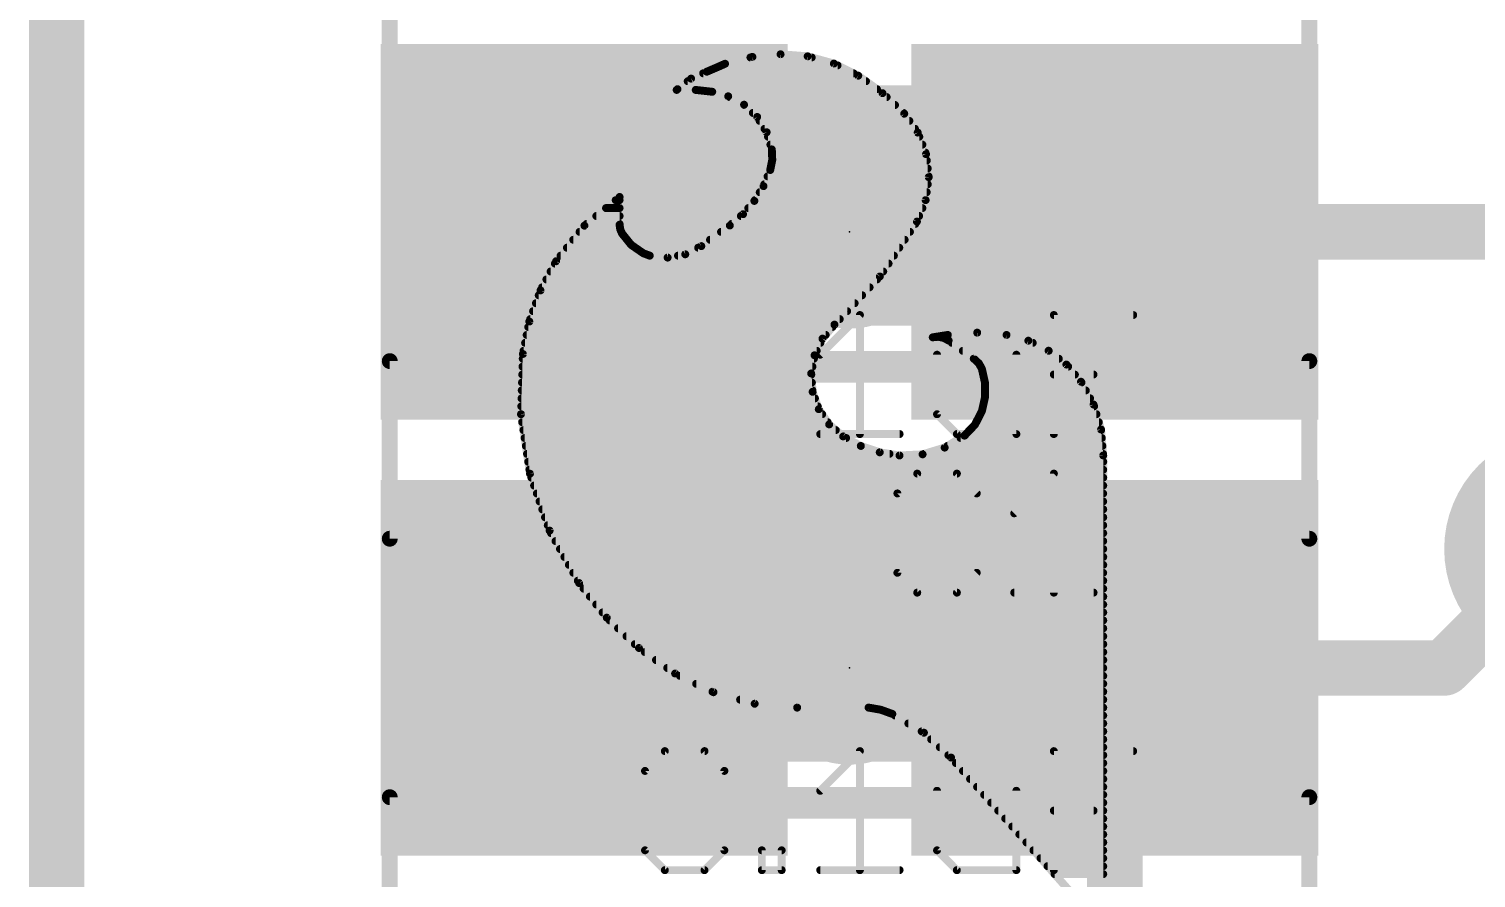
# Model space of a CAD drawing. Extents: x -34 to 73, y -9 to 16.
# Drawn here: x -0.089 to 4.547, y 7.074 to 9.794 of the extents above; entities that cross this region are included whole.
import ezdxf

# ---------------------------------------------------------------- set-up
doc = ezdxf.new("R2010")
doc.units = 0
for name, color, linetype in [('1', 12, 'CONTINUOUS'), ('16', 132, 'CONTINUOUS'), ('18', 110, 'CONTINUOUS'), ('20', 53, 'CONTINUOUS'), ('21', 53, 'CONTINUOUS'), ('22', 53, 'CONTINUOUS'), ('23', 53, 'CONTINUOUS'), ('25', 253, 'CONTINUOUS'), ('27', 253, 'CONTINUOUS'), ('29', 253, 'CONTINUOUS'), ('31', 253, 'CONTINUOUS'), ('35', 253, 'CONTINUOUS'), ('39', 12, 'CONTINUOUS'), ('51', 53, 'CONTINUOUS')]:
    doc.layers.add(name, color=color, linetype=linetype)

# ---------------------------------------------------------------- blocks, each defined once
blk = doc.blocks.new('RECT')
blk.add_solid([(-0.5, -0.5), (0.5, -0.5), (-0.5, 0.5), (0.5, 0.5)])
blk = doc.blocks.new('ROUNDV')
at = {"const_width": 0.5}
blk.add_lwpolyline([(0, -0.25, 1), (0, 0.25, 1), (0, -0.25)], format="xyb", dxfattribs=at)

msp = doc.modelspace()

# ---------------------------------------------------------------- linework, layer by layer
at = {"layer": '1', "const_width": 0.1778}
for points in [[(0, 15.24), (0, 0)], [(3.39, 9.144), (5.08, 9.144)], [(4.445, 7.747), (4.826, 8.128)], [(3.39, 6.35), (3.39, 7.747)], [(3.39, 7.747), (4.445, 7.747)]]:
    msp.add_lwpolyline(points, dxfattribs=at)
at = {"layer": '1', "const_width": 0.0889}
for points in [[(3.39, 9.1884, 1), (3.39, 9.0996)], [(3.39, 7.7915, 1), (3.39, 7.7026)], [(3.4345, 7.747, 1), (3.3456, 7.747)], [(4.445, 7.7026, 1), (4.445, 7.7915)], [(4.4136, 7.7784, 1), (4.4764, 7.7156)]]:
    msp.add_lwpolyline(points, format="xyb", dxfattribs=at)
at = {"layer": '16', "const_width": 0.1778}
msp.add_lwpolyline([(0, 15.24), (0, 0)], dxfattribs=at)
at = {"layer": '20', "const_width": 0.1778}
msp.add_lwpolyline([(0, 15.24), (0, 0)], dxfattribs=at)
at = {"layer": '21', "const_width": 0.5588}
for points in [[(2.54, 9.1135), (2.54, 9.1745)], [(2.54, 7.7165), (2.54, 7.7775)]]:
    msp.add_lwpolyline(points, dxfattribs=at)
at = {"layer": '21', "const_width": 0.2794}
for points in [[(2.6797, 9.1745, 1), (2.4003, 9.1745)], [(2.4003, 9.1135, 1), (2.6797, 9.1135)], [(2.6797, 7.7775, 1), (2.4003, 7.7775)], [(2.4003, 7.7165, 1), (2.6797, 7.7165)]]:
    msp.add_lwpolyline(points, format="xyb", dxfattribs=at)
at = {"layer": '22', "const_width": 0.0254}
for points in [[(2.1183, 9.6723), (2.1412, 9.6825)], [(2.1298, 9.6774), (2.5016, 9.6774)], [(2.1412, 9.6825), (2.229, 9.7045)], [(2.2224, 9.7028), (2.4188, 9.7028)], [(2.229, 9.7045), (2.319, 9.713)], [(2.319, 9.713), (2.4059, 9.7064)], [(2.4059, 9.7064), (2.4899, 9.6832)], [(2.4899, 9.6832), (2.5679, 9.6444)], [(1.9888, 9.6012), (2.0323, 9.635)], [(2.0323, 9.635), (2.0827, 9.6571)], [(2.0711, 9.652), (2.5526, 9.652)], [(2.0827, 9.6571), (2.1183, 9.6723)], [(2.5679, 9.6444), (2.6456, 9.5884)], [(2.0472, 9.5987), (1.9862, 9.5987)], [(1.9862, 9.5987), (1.9863, 9.5987)], [(1.9863, 9.5987), (1.9888, 9.6012)], [(1.9888, 9.6012), (2.6278, 9.6012)], [(2.0215, 9.6266), (2.5926, 9.6266)], [(2.1001, 9.5928), (2.0472, 9.5987)], [(2.1513, 9.5783), (2.1001, 9.5928)], [(2.6456, 9.5884), (2.7152, 9.5225)], [(2.2021, 9.5513), (2.1513, 9.5783)], [(2.156, 9.5758), (2.6589, 9.5758)], [(2.2441, 9.5121), (2.2021, 9.5513)], [(2.2031, 9.5504), (2.6857, 9.5504)], [(2.2302, 9.525), (2.7126, 9.525)], [(2.2744, 9.4632), (2.2441, 9.5121)], [(2.2518, 9.4996), (2.7316, 9.4996)], [(2.7152, 9.5225), (2.7583, 9.4621)], [(2.2676, 9.4742), (2.7497, 9.4742)], [(2.291, 9.4082), (2.2744, 9.4632)], [(2.2788, 9.4488), (2.7635, 9.4488)], [(2.7583, 9.4621), (2.7851, 9.3929)], [(2.2864, 9.4234), (2.7733, 9.4234)], [(2.2924, 9.3748), (2.291, 9.4082)], [(2.2859, 9.3421), (2.2924, 9.3748)], [(2.2914, 9.398), (2.7831, 9.398)], [(2.292, 9.3726), (2.7875, 9.3726)], [(2.7851, 9.3929), (2.7937, 9.3192)], [(2.2644, 9.2906), (2.2859, 9.3421)], [(2.2774, 9.3218), (2.7934, 9.3218)], [(2.2869, 9.3472), (2.7904, 9.3472)], [(2.7937, 9.3192), (2.7838, 9.2457)], [(2.2351, 9.2431), (2.2644, 9.2906)], [(2.2523, 9.271), (2.7872, 9.271)], [(2.2668, 9.2964), (2.7906, 9.2964)], [(1.6907, 9.1637), (1.8033, 9.2558)], [(1.7598, 9.2202), (1.8033, 9.2202)], [(1.7908, 9.2456), (1.8033, 9.2456)], [(1.8033, 9.2558), (1.8033, 9.1669)], [(2.1988, 9.2007), (2.2351, 9.2431)], [(2.2155, 9.2202), (2.7734, 9.2202)], [(2.2366, 9.2456), (2.7837, 9.2456)], [(2.7838, 9.2457), (2.7558, 9.177)], [(1.6977, 9.1694), (1.8033, 9.1694)], [(1.7287, 9.1948), (1.8033, 9.1948)], [(1.8033, 9.1669), (1.8053, 9.1524)], [(2.1564, 9.1643), (2.1988, 9.2007)], [(2.1623, 9.1694), (2.7507, 9.1694)], [(2.1919, 9.1948), (2.763, 9.1948)], [(2.7558, 9.177), (2.6372, 9.0012)], [(1.6001, 9.05), (1.6907, 9.1637)], [(1.675, 9.144), (1.8088, 9.144)], [(1.8053, 9.1524), (1.811, 9.1389)], [(1.811, 9.1389), (1.8406, 9.1022)], [(2.065, 9.0983), (2.1564, 9.1643)], [(2.1283, 9.144), (2.7335, 9.144)], [(1.6345, 9.0932), (1.8537, 9.0932)], [(1.6548, 9.1186), (1.8274, 9.1186)], [(1.8406, 9.1022), (1.8795, 9.0754)], [(1.8795, 9.0754), (1.8999, 9.0678)], [(2.0137, 9.0721), (2.065, 9.0983)], [(2.055, 9.0932), (2.6993, 9.0932)], [(2.0931, 9.1186), (2.7164, 9.1186)], [(1.55, 8.9566), (1.6001, 9.05)], [(1.596, 9.0424), (2.665, 9.0424)], [(1.6143, 9.0678), (1.8999, 9.0678)], [(1.8999, 9.0678), (1.9571, 9.0617)], [(1.9571, 9.0617), (2.0137, 9.0721)], [(1.9904, 9.0678), (2.6821, 9.0678)], [(1.5688, 8.9916), (2.6282, 8.9916)], [(1.5824, 9.017), (2.6479, 9.017)], [(2.6372, 9.0012), (2.4917, 8.8468)], [(1.5142, 8.8568), (1.55, 8.9566)], [(1.5443, 8.9408), (2.5803, 8.9408)], [(1.5551, 8.9662), (2.6042, 8.9662)], [(1.5261, 8.89), (2.5324, 8.89)], [(1.5352, 8.9154), (2.5564, 8.9154)], [(1.4935, 8.7528), (1.5142, 8.8568)], [(1.517, 8.8646), (2.5085, 8.8646)], [(2.4917, 8.8468), (2.4534, 8.8019)], [(1.5056, 8.8138), (2.4636, 8.8138)], [(1.5107, 8.8392), (2.4852, 8.8392)], [(2.4534, 8.8019), (2.4279, 8.7485)], [(2.8066, 8.8062), (2.8549, 8.8138)], [(2.8243, 8.8079), (2.8066, 8.8062)], [(2.8417, 8.8044), (2.8243, 8.8079)], [(2.8574, 8.796), (2.8417, 8.8044)], [(2.8549, 8.8138), (2.9489, 8.8212)], [(2.8549, 8.8138), (3.0429, 8.8138)], [(2.9413, 8.7351), (2.8574, 8.796)], [(2.9489, 8.8212), (3.0429, 8.8138)], [(3.0429, 8.8138), (3.1128, 8.7954)], [(1.4875, 8.56), (1.4935, 8.7528)], [(1.4955, 8.763), (2.4348, 8.763)], [(1.5006, 8.7884), (2.447, 8.7884)], [(2.8679, 8.7884), (3.1269, 8.7884)], [(2.9029, 8.763), (3.178, 8.763)], [(3.1128, 8.7954), (3.1776, 8.7633)], [(3.1776, 8.7633), (3.2346, 8.7189)], [(1.4922, 8.7122), (2.4212, 8.7122)], [(1.493, 8.7376), (2.4259, 8.7376)], [(2.4279, 8.7485), (2.4172, 8.6905)], [(2.9379, 8.7376), (3.2106, 8.7376)], [(2.9551, 8.7217), (2.9413, 8.7351)], [(2.9641, 8.7046), (2.9551, 8.7217)], [(2.9601, 8.7122), (3.2404, 8.7122)], [(2.974, 8.6601), (2.9641, 8.7046)], [(3.2346, 8.7189), (3.2816, 8.6639)], [(1.4906, 8.6614), (2.4194, 8.6614)], [(1.4914, 8.6868), (2.4175, 8.6868)], [(2.4172, 8.6905), (2.4218, 8.6316)], [(2.9681, 8.6868), (3.262, 8.6868)], [(2.9737, 8.6614), (3.283, 8.6614)], [(2.974, 8.6145), (2.974, 8.6601)], [(3.2816, 8.6639), (3.3217, 8.5907)], [(1.489, 8.6106), (2.4292, 8.6106)], [(1.4898, 8.636), (2.4214, 8.636)], [(2.4218, 8.6316), (2.4414, 8.5759)], [(2.9641, 8.57), (2.974, 8.6145)], [(2.9732, 8.6106), (3.3108, 8.6106)], [(2.974, 8.636), (3.2969, 8.636)], [(1.4883, 8.5852), (2.4381, 8.5852)], [(2.4414, 8.5759), (2.4748, 8.5272)], [(2.9419, 8.5266), (2.9641, 8.57)], [(2.9675, 8.5852), (3.3234, 8.5852)], [(3.3217, 8.5907), (3.3457, 8.5108)], [(1.5163, 8.3693), (1.4875, 8.56)], [(1.4875, 8.5598), (2.4524, 8.5598)], [(1.4913, 8.5344), (2.4698, 8.5344)], [(2.4748, 8.5272), (2.5196, 8.4887)], [(2.9082, 8.4912), (2.9419, 8.5266)], [(2.9459, 8.5344), (3.3387, 8.5344)], [(2.9589, 8.5598), (3.331, 8.5598)], [(1.4952, 8.509), (2.4959, 8.509)], [(1.499, 8.4836), (2.5291, 8.4836)], [(2.5196, 8.4887), (2.576, 8.4583)], [(2.8448, 8.453), (2.9082, 8.4912)], [(2.8956, 8.4836), (3.348, 8.4836)], [(2.9252, 8.509), (3.3459, 8.509)], [(3.3457, 8.5108), (3.3527, 8.4277)], [(1.5029, 8.4582), (2.5763, 8.4582)], [(1.5067, 8.4328), (2.668, 8.4328)], [(2.576, 8.4583), (2.6367, 8.4378)], [(2.6367, 8.4378), (2.7, 8.4277)], [(2.7, 8.4277), (2.774, 8.4314)], [(2.774, 8.4314), (2.8448, 8.453)], [(2.7786, 8.4328), (3.3523, 8.4328)], [(2.8534, 8.4582), (3.3501, 8.4582)], [(3.3527, 8.4277), (3.3527, 6.9113)], [(1.5106, 8.4074), (3.3527, 8.4074)], [(1.5144, 8.382), (3.3527, 8.382)], [(1.5791, 8.1869), (1.5163, 8.3693)], [(1.5207, 8.3566), (3.3527, 8.3566)], [(1.5294, 8.3312), (3.3527, 8.3312)], [(1.5382, 8.3058), (3.3527, 8.3058)], [(1.5469, 8.2804), (3.3527, 8.2804)], [(1.5557, 8.255), (3.3527, 8.255)], [(1.5644, 8.2296), (3.3527, 8.2296)], [(1.5732, 8.2042), (3.3527, 8.2042)], [(1.6738, 8.0188), (1.5791, 8.1869)], [(1.5837, 8.1788), (3.3527, 8.1788)], [(1.598, 8.1534), (3.3527, 8.1534)], [(1.6123, 8.128), (3.3527, 8.128)], [(1.6266, 8.1026), (3.3527, 8.1026)], [(1.6409, 8.0772), (3.3527, 8.0772)], [(1.6552, 8.0518), (3.3527, 8.0518)], [(1.6695, 8.0264), (3.3527, 8.0264)], [(1.7622, 7.9081), (1.6738, 8.0188)], [(1.688, 8.001), (3.3527, 8.001)], [(1.7083, 7.9756), (3.3527, 7.9756)], [(1.7286, 7.9502), (3.3527, 7.9502)], [(1.7489, 7.9248), (3.3527, 7.9248)], [(1.8654, 7.8109), (1.7622, 7.9081)], [(1.7715, 7.8994), (3.3527, 7.8994)], [(1.7984, 7.874), (3.3527, 7.874)], [(1.8254, 7.8486), (3.3527, 7.8486)], [(1.8523, 7.8232), (3.3527, 7.8232)], [(1.9811, 7.7292), (1.8654, 7.8109)], [(1.884, 7.7978), (3.3527, 7.7978)], [(1.9199, 7.7724), (3.3527, 7.7724)], [(1.9559, 7.747), (3.3527, 7.747)], [(2.1041, 7.6692), (1.9811, 7.7292)], [(1.9967, 7.7216), (3.3527, 7.7216)], [(2.0488, 7.6962), (3.3527, 7.6962)], [(2.1009, 7.6708), (3.3527, 7.6708)], [(2.236, 7.6324), (2.1041, 7.6692)], [(2.1894, 7.6454), (3.3527, 7.6454)], [(2.3723, 7.62), (2.236, 7.6324)], [(2.6009, 7.62), (2.3723, 7.62)], [(2.3723, 7.62), (3.3527, 7.62)], [(2.6399, 7.6132), (2.6009, 7.62)], [(2.6771, 7.5997), (2.6399, 7.6132)], [(2.7783, 7.5395), (2.6771, 7.5997)], [(2.6857, 7.5946), (3.3527, 7.5946)], [(2.7284, 7.5692), (3.3527, 7.5692)], [(2.7711, 7.5438), (3.3527, 7.5438)], [(2.8651, 7.46), (2.7783, 7.5395)], [(2.8014, 7.5184), (3.3527, 7.5184)], [(2.8291, 7.493), (3.3527, 7.493)], [(2.8568, 7.4676), (3.3527, 7.4676)], [(3.3527, 6.9113), (2.8651, 7.46)], [(2.8809, 7.4422), (3.3527, 7.4422)], [(2.9035, 7.4168), (3.3527, 7.4168)], [(2.9261, 7.3914), (3.3527, 7.3914)], [(2.9486, 7.366), (3.3527, 7.366)], [(2.9712, 7.3406), (3.3527, 7.3406)], [(2.9938, 7.3152), (3.3527, 7.3152)], [(3.0164, 7.2898), (3.3527, 7.2898)], [(3.0389, 7.2644), (3.3527, 7.2644)], [(3.0615, 7.239), (3.3527, 7.239)], [(3.0841, 7.2136), (3.3527, 7.2136)], [(3.1066, 7.1882), (3.3527, 7.1882)], [(3.1292, 7.1628), (3.3527, 7.1628)], [(3.1518, 7.1374), (3.3527, 7.1374)], [(3.1744, 7.112), (3.3527, 7.112)], [(3.1969, 7.0866), (3.3527, 7.0866)]]:
    msp.add_lwpolyline(points, dxfattribs=at)
at = {"layer": '22', "const_width": 0.0127}
for points in [[(2.1298, 9.6837, 1), (2.1298, 9.6711)], [(2.1397, 9.6887, 1), (2.1427, 9.6763)], [(2.1438, 9.6767, 1), (2.1386, 9.6883)], [(2.2224, 9.7091, 1), (2.2224, 9.6965)], [(2.2283, 9.7108, 1), (2.2296, 9.6981)], [(2.2305, 9.6983, 1), (2.2274, 9.7106)], [(2.3195, 9.7193, 1), (2.3185, 9.7067)], [(2.3196, 9.7067, 1), (2.3184, 9.7193)], [(2.4076, 9.7125, 1), (2.4042, 9.7003)], [(2.4054, 9.7, 1), (2.4064, 9.7127)], [(2.4188, 9.6965, 1), (2.4188, 9.7091)], [(2.4927, 9.6889, 1), (2.4871, 9.6775)], [(2.4882, 9.6771, 1), (2.4916, 9.6893)], [(2.5016, 9.6711, 1), (2.5016, 9.6837)], [(2.0297, 9.6408, 1), (2.0348, 9.6292)], [(2.0362, 9.63, 1), (2.0284, 9.64)], [(2.0711, 9.6584, 1), (2.0711, 9.6457)], [(2.0802, 9.6629, 1), (2.0852, 9.6513)], [(2.0852, 9.6513, 1), (2.0802, 9.6629)], [(2.1157, 9.6781, 1), (2.1209, 9.6665)], [(2.1208, 9.6665, 1), (2.1158, 9.6781)], [(2.5526, 9.6457, 1), (2.5526, 9.6584)], [(2.5716, 9.6496, 1), (2.5642, 9.6392)], [(2.5651, 9.6387, 1), (2.5707, 9.6501)], [(1.9862, 9.6051, 1), (1.9862, 9.5924)], [(1.9862, 9.6051, 1), (1.9862, 9.5924)], [(1.9818, 9.6032, 1), (1.9908, 9.5942)], [(1.9849, 9.6062, 1), (1.9927, 9.5962)], [(1.9888, 9.6075, 1), (1.9888, 9.5949)], [(1.9933, 9.5967, 1), (1.9843, 9.6057)], [(1.9863, 9.5924, 1), (1.9863, 9.6051)], [(2.0215, 9.6329, 1), (2.0215, 9.6203)], [(2.0479, 9.605, 1), (2.0465, 9.5924)], [(2.0472, 9.5924, 1), (2.0472, 9.6051)], [(2.1018, 9.5989, 1), (2.0984, 9.5867)], [(2.0994, 9.5865, 1), (2.1008, 9.5991)], [(2.5926, 9.6203, 1), (2.5926, 9.6329)], [(2.6278, 9.5949, 1), (2.6278, 9.6075)], [(2.65, 9.593, 1), (2.6412, 9.5837)], [(2.6419, 9.5832, 1), (2.6493, 9.5935)], [(2.1543, 9.5839, 1), (2.1483, 9.5727)], [(2.1496, 9.5722, 1), (2.153, 9.5844)], [(2.156, 9.5822, 1), (2.156, 9.5695)], [(2.2064, 9.556, 1), (2.1977, 9.5467)], [(2.2031, 9.5567, 1), (2.2031, 9.5441)], [(2.1991, 9.5457, 1), (2.205, 9.5569)], [(2.6589, 9.5695, 1), (2.6589, 9.5822)], [(2.6857, 9.5441, 1), (2.6857, 9.5567)], [(2.2302, 9.5313, 1), (2.2302, 9.5187)], [(2.2495, 9.5154, 1), (2.2387, 9.5087)], [(2.2397, 9.5074, 1), (2.2484, 9.5167)], [(2.2518, 9.506, 1), (2.2518, 9.4933)], [(2.7204, 9.5262, 1), (2.71, 9.5188)], [(2.7108, 9.5179, 1), (2.7196, 9.5271)], [(2.7126, 9.5187, 1), (2.7126, 9.5313)], [(2.7316, 9.4933, 1), (2.7316, 9.506)], [(2.2676, 9.4805, 1), (2.2676, 9.4679)], [(2.2805, 9.4651, 1), (2.2683, 9.4614)], [(2.269, 9.4599, 1), (2.2798, 9.4666)], [(2.2788, 9.4551, 1), (2.2788, 9.4425)], [(2.7497, 9.4679, 1), (2.7497, 9.4805)], [(2.7643, 9.4644, 1), (2.7524, 9.4598)], [(2.7532, 9.4584, 1), (2.7635, 9.4658)], [(2.7635, 9.4425, 1), (2.7635, 9.4551)], [(2.2864, 9.4298, 1), (2.2864, 9.4171)], [(2.2973, 9.4085, 1), (2.2847, 9.4079)], [(2.2849, 9.4064, 1), (2.2971, 9.41)], [(2.7733, 9.4171, 1), (2.7733, 9.4298)], [(2.2914, 9.4043, 1), (2.2914, 9.3917)], [(2.292, 9.3789, 1), (2.292, 9.3663)], [(2.2861, 9.3746, 1), (2.2988, 9.3751)], [(2.2986, 9.3736, 1), (2.2862, 9.3761)], [(2.7914, 9.3937, 1), (2.7788, 9.3922)], [(2.7791, 9.3906, 1), (2.791, 9.3952)], [(2.7831, 9.3917, 1), (2.7831, 9.4043)], [(2.7875, 9.3663, 1), (2.7875, 9.3789)], [(2.2774, 9.3281, 1), (2.2774, 9.3155)], [(2.2797, 9.3433, 1), (2.2921, 9.3409)], [(2.2918, 9.3397, 1), (2.28, 9.3445)], [(2.2869, 9.3536, 1), (2.2869, 9.3409)], [(2.8, 9.3184, 1), (2.7874, 9.3201)], [(2.7874, 9.3185, 1), (2.8, 9.32)], [(2.7904, 9.3409, 1), (2.7904, 9.3536)], [(2.7934, 9.3155, 1), (2.7934, 9.3281)], [(2.2523, 9.2774, 1), (2.2523, 9.2647)], [(2.2586, 9.293, 1), (2.2703, 9.2881)], [(2.2698, 9.2873, 1), (2.259, 9.2939)], [(2.2668, 9.3027, 1), (2.2668, 9.2901)], [(2.7872, 9.2647, 1), (2.7872, 9.2774)], [(2.7906, 9.2901, 1), (2.7906, 9.3027)], [(1.7598, 9.2265, 1), (1.7598, 9.2139)], [(1.7908, 9.2519, 1), (1.7908, 9.2393)], [(1.8097, 9.2558, 1), (1.797, 9.2558)], [(1.8073, 9.2509, 1), (1.7993, 9.2607)], [(1.8033, 9.2393, 1), (1.8033, 9.2519)], [(1.8033, 9.2139, 1), (1.8033, 9.2265)], [(2.2155, 9.2265, 1), (2.2155, 9.2139)], [(2.2297, 9.2464, 1), (2.2405, 9.2398)], [(2.2366, 9.2519, 1), (2.2366, 9.2393)], [(2.2399, 9.239, 1), (2.2303, 9.2472)], [(2.7734, 9.2139, 1), (2.7734, 9.2265)], [(2.7775, 9.2466, 1), (2.7901, 9.2449)], [(2.7896, 9.2433, 1), (2.7779, 9.2481)], [(2.7837, 9.2393, 1), (2.7837, 9.2519)], [(1.6977, 9.1758, 1), (1.6977, 9.1631)], [(1.7287, 9.2012, 1), (1.7287, 9.1885)], [(1.8096, 9.1678, 1), (1.797, 9.166)], [(1.8033, 9.1885, 1), (1.8033, 9.2012)], [(1.8033, 9.1631, 1), (1.8033, 9.1758)], [(2.1623, 9.1758, 1), (2.1623, 9.1631)], [(2.1919, 9.2012, 1), (2.1919, 9.1885)], [(2.1939, 9.2048, 1), (2.2036, 9.1966)], [(2.2029, 9.1959, 1), (2.1946, 9.2055)], [(2.7499, 9.1794, 1), (2.7617, 9.1746)], [(2.7611, 9.1734, 1), (2.7505, 9.1806)], [(2.7507, 9.1631, 1), (2.7507, 9.1758)], [(2.763, 9.1885, 1), (2.763, 9.2012)], [(1.675, 9.1503, 1), (1.675, 9.1377)], [(1.6867, 9.1686, 1), (1.6948, 9.1588)], [(1.6957, 9.1598, 1), (1.6858, 9.1677)], [(1.797, 9.1669, 1), (1.8097, 9.1669)], [(1.8111, 9.1549, 1), (1.7994, 9.1499)], [(1.799, 9.1515, 1), (1.8116, 9.1532)], [(1.8159, 9.1429, 1), (1.8061, 9.1349)], [(1.8052, 9.1364, 1), (1.8168, 9.1414)], [(1.8088, 9.1377, 1), (1.8088, 9.1503)], [(2.1283, 9.1503, 1), (2.1283, 9.1377)], [(2.1523, 9.1691, 1), (2.1605, 9.1595)], [(2.1601, 9.1592, 1), (2.1527, 9.1694)], [(2.7335, 9.1377, 1), (2.7335, 9.1503)], [(1.6345, 9.0996, 1), (1.6345, 9.0869)], [(1.6548, 9.125, 1), (1.6548, 9.1123)], [(1.8274, 9.1123, 1), (1.8274, 9.125)], [(1.8442, 9.1074, 1), (1.837, 9.0969)], [(1.8357, 9.0982, 1), (1.8456, 9.1062)], [(1.8537, 9.0869, 1), (1.8537, 9.0996)], [(1.8817, 9.0814, 1), (1.8773, 9.0694)], [(1.8759, 9.0702, 1), (1.8831, 9.0806)], [(2.055, 9.0996, 1), (2.055, 9.0869)], [(2.0613, 9.1034, 1), (2.0687, 9.0932)], [(2.0679, 9.0926, 1), (2.0621, 9.104)], [(2.0931, 9.125, 1), (2.0931, 9.1123)], [(2.6993, 9.0869, 1), (2.6993, 9.0996)], [(2.7164, 9.1123, 1), (2.7164, 9.125)], [(1.596, 9.0488, 1), (1.596, 9.0361)], [(1.5951, 9.054, 1), (1.6051, 9.046)], [(1.6057, 9.047, 1), (1.5945, 9.053)], [(1.6143, 9.0741, 1), (1.6143, 9.0615)], [(1.9006, 9.0741, 1), (1.8992, 9.0615)], [(1.8977, 9.0618, 1), (1.9021, 9.0738)], [(1.8999, 9.0615, 1), (1.8999, 9.0741)], [(1.956, 9.0679, 1), (1.9583, 9.0554)], [(1.9565, 9.0553, 1), (1.9578, 9.068)], [(1.9904, 9.0741, 1), (1.9904, 9.0615)], [(2.0108, 9.0778, 1), (2.0166, 9.0665)], [(2.0149, 9.0659, 1), (2.0126, 9.0784)], [(2.665, 9.0361, 1), (2.665, 9.0488)], [(2.6821, 9.0615, 1), (2.6821, 9.0741)], [(1.5688, 8.9979, 1), (1.5688, 8.9853)], [(1.5824, 9.0234, 1), (1.5824, 9.0107)], [(2.6282, 8.9853, 1), (2.6282, 8.9979)], [(2.6319, 9.0047, 1), (2.6424, 8.9976)], [(2.6418, 8.9968, 1), (2.6326, 9.0055)], [(2.6479, 9.0107, 1), (2.6479, 9.0234)], [(1.5443, 8.9472, 1), (1.5443, 8.9345)], [(1.5444, 8.9596, 1), (1.5556, 8.9536)], [(1.5559, 8.9544, 1), (1.544, 8.9587)], [(1.5551, 8.9726, 1), (1.5551, 8.9599)], [(2.5803, 8.9345, 1), (2.5803, 8.9472)], [(2.6042, 8.9599, 1), (2.6042, 8.9726)], [(1.5261, 8.8963, 1), (1.5261, 8.8837)], [(1.5352, 8.9217, 1), (1.5352, 8.9091)], [(2.5324, 8.8837, 1), (2.5324, 8.8963)], [(2.5564, 8.9091, 1), (2.5564, 8.9217)], [(1.5204, 8.8555, 1), (1.5079, 8.858)], [(1.5082, 8.8589, 1), (1.5201, 8.8546)], [(1.517, 8.871, 1), (1.517, 8.8583)], [(2.4871, 8.8512, 1), (2.4963, 8.8424)], [(2.4965, 8.8427, 1), (2.4869, 8.8509)], [(2.5085, 8.8583, 1), (2.5085, 8.871)], [(1.5056, 8.8201, 1), (1.5056, 8.8075)], [(1.5107, 8.8455, 1), (1.5107, 8.8329)], [(2.4485, 8.806, 1), (2.4582, 8.7977)], [(2.4591, 8.7991, 1), (2.4476, 8.8046)], [(2.4636, 8.8075, 1), (2.4636, 8.8201)], [(2.4852, 8.8329, 1), (2.4852, 8.8455)], [(2.8056, 8.8125, 1), (2.8076, 8.7999)], [(2.806, 8.8125, 1), (2.8072, 8.7999)], [(2.8256, 8.8141, 1), (2.823, 8.8017)], [(2.8249, 8.8016, 1), (2.8237, 8.8142)], [(2.8447, 8.81, 1), (2.8387, 8.7988)], [(2.8405, 8.7982, 1), (2.843, 8.8106)], [(2.8544, 8.8201, 1), (2.8554, 8.8075)], [(2.8549, 8.8201, 1), (2.8549, 8.8075)], [(2.8611, 8.8011, 1), (2.8537, 8.7909)], [(2.8559, 8.8075, 1), (2.8539, 8.8201)], [(2.9494, 8.8275, 1), (2.9484, 8.8148)], [(2.9494, 8.8148, 1), (2.9484, 8.8275)], [(3.0445, 8.8199, 1), (3.0413, 8.8077)], [(3.0424, 8.8075, 1), (3.0434, 8.8201)], [(3.0429, 8.8075, 1), (3.0429, 8.8201)], [(1.4998, 8.7526, 1), (1.4872, 8.753)], [(1.4955, 8.7693, 1), (1.4955, 8.7567)], [(1.5006, 8.7948, 1), (1.5006, 8.7821)], [(2.4348, 8.7567, 1), (2.4348, 8.7693)], [(2.447, 8.7821, 1), (2.447, 8.7948)], [(2.8544, 8.7904, 1), (2.8604, 8.8016)], [(2.8679, 8.7948, 1), (2.8679, 8.7821)], [(2.9029, 8.7693, 1), (2.9029, 8.7567)], [(3.1156, 8.8011, 1), (3.11, 8.7897)], [(3.1112, 8.7892, 1), (3.1144, 8.8015)], [(3.1269, 8.7821, 1), (3.1269, 8.7948)], [(3.1815, 8.7683, 1), (3.1737, 8.7583)], [(3.1748, 8.7576, 1), (3.1804, 8.769)], [(3.178, 8.7567, 1), (3.178, 8.7693)], [(1.4922, 8.7186, 1), (1.4922, 8.7059)], [(1.493, 8.7439, 1), (1.493, 8.7313)], [(1.4873, 8.754, 1), (1.4997, 8.7516)], [(2.4212, 8.7059, 1), (2.4212, 8.7186)], [(2.4222, 8.7513, 1), (2.4337, 8.7458)], [(2.4342, 8.7474, 1), (2.4217, 8.7497)], [(2.4259, 8.7313, 1), (2.4259, 8.7439)], [(2.9379, 8.7439, 1), (2.9379, 8.7313)], [(2.9457, 8.7396, 1), (2.9369, 8.7306)], [(2.9376, 8.73, 1), (2.945, 8.7402)], [(2.9607, 8.7246, 1), (2.9495, 8.7187)], [(2.9507, 8.7171, 1), (2.9595, 8.7262)], [(2.9601, 8.7186, 1), (2.9601, 8.7059)], [(2.9703, 8.706, 1), (2.9579, 8.7032)], [(3.2106, 8.7313, 1), (3.2106, 8.7439)], [(3.2395, 8.723, 1), (3.2298, 8.7148)], [(3.2307, 8.7139, 1), (3.2385, 8.7239)], [(3.2404, 8.7059, 1), (3.2404, 8.7186)], [(1.4906, 8.6677, 1), (1.4906, 8.6551)], [(1.4914, 8.6931, 1), (1.4914, 8.6805)], [(2.4235, 8.691, 1), (2.4108, 8.69)], [(2.4109, 8.6916, 1), (2.4234, 8.6893)], [(2.4175, 8.6805, 1), (2.4175, 8.6931)], [(2.4194, 8.6551, 1), (2.4194, 8.6677)], [(2.9585, 8.7016, 1), (2.9697, 8.7076)], [(2.9681, 8.6931, 1), (2.9681, 8.6805)], [(2.9737, 8.6677, 1), (2.9737, 8.6551)], [(2.9804, 8.6601, 1), (2.9677, 8.6601)], [(3.262, 8.6805, 1), (3.262, 8.6931)], [(3.2872, 8.667, 1), (3.276, 8.6608)], [(3.2768, 8.6598, 1), (3.2864, 8.668)], [(3.283, 8.6551, 1), (3.283, 8.6677)], [(1.489, 8.6169, 1), (1.489, 8.6043)], [(1.4898, 8.6424, 1), (1.4898, 8.6297)], [(2.4277, 8.6337, 1), (2.4158, 8.6295)], [(2.4154, 8.6311, 1), (2.4281, 8.6321)], [(2.4214, 8.6297, 1), (2.4214, 8.6424)], [(2.4292, 8.6043, 1), (2.4292, 8.6169)], [(2.9732, 8.6169, 1), (2.9732, 8.6043)], [(2.974, 8.6424, 1), (2.974, 8.6297)], [(2.9678, 8.6587, 1), (2.9802, 8.6615)], [(2.9802, 8.6131, 1), (2.9678, 8.6159)], [(3.2969, 8.6297, 1), (3.2969, 8.6424)], [(3.3108, 8.6043, 1), (3.3108, 8.6169)], [(1.4883, 8.5915, 1), (1.4883, 8.5789)], [(2.4466, 8.5795, 1), (2.4362, 8.5723)], [(2.4354, 8.5738, 1), (2.4474, 8.578)], [(2.4381, 8.5789, 1), (2.4381, 8.5915)], [(2.9579, 8.5714, 1), (2.9703, 8.5686)], [(2.9698, 8.5671, 1), (2.9584, 8.5729)], [(2.9675, 8.5915, 1), (2.9675, 8.5789)], [(2.9677, 8.6145, 1), (2.9804, 8.6145)], [(3.3278, 8.5926, 1), (3.3156, 8.5889)], [(3.3161, 8.5877, 1), (3.3273, 8.5938)], [(3.3234, 8.5789, 1), (3.3234, 8.5915)], [(1.4811, 8.5602, 1), (1.4938, 8.5598)], [(1.4937, 8.5609, 1), (1.4812, 8.559)], [(1.4875, 8.5662, 1), (1.4875, 8.5535)], [(1.4913, 8.5407, 1), (1.4913, 8.5281)], [(2.4524, 8.5535, 1), (2.4524, 8.5662)], [(2.4789, 8.532, 1), (2.4706, 8.5223)], [(2.4695, 8.5236, 1), (2.48, 8.5307)], [(2.4698, 8.5281, 1), (2.4698, 8.5407)], [(2.9362, 8.5294, 1), (2.9475, 8.5237)], [(2.9465, 8.5222, 1), (2.9373, 8.5309)], [(2.9459, 8.5407, 1), (2.9459, 8.5281)], [(2.9589, 8.5662, 1), (2.9589, 8.5535)], [(3.331, 8.5535, 1), (3.331, 8.5662)], [(3.3387, 8.5281, 1), (3.3387, 8.5407)], [(1.4952, 8.5153, 1), (1.4952, 8.5027)], [(1.499, 8.49, 1), (1.499, 8.4773)], [(2.4959, 8.5027, 1), (2.4959, 8.5153)], [(2.5226, 8.4943, 1), (2.5166, 8.4831)], [(2.5155, 8.4839, 1), (2.5237, 8.4935)], [(2.5291, 8.4773, 1), (2.5291, 8.49)], [(2.8956, 8.49, 1), (2.8956, 8.4773)], [(2.9036, 8.4956, 1), (2.9128, 8.4868)], [(2.9115, 8.4858, 1), (2.9049, 8.4966)], [(2.9252, 8.5153, 1), (2.9252, 8.5027)], [(3.3521, 8.5114, 1), (3.3394, 8.5103)], [(3.3397, 8.509, 1), (3.3518, 8.5127)], [(3.3459, 8.5027, 1), (3.3459, 8.5153)], [(3.348, 8.4773, 1), (3.348, 8.49)], [(1.5029, 8.4645, 1), (1.5029, 8.4519)], [(1.5067, 8.4391, 1), (1.5067, 8.4265)], [(2.578, 8.4643, 1), (2.574, 8.4523)], [(2.573, 8.4527, 1), (2.579, 8.4639)], [(2.5763, 8.4519, 1), (2.5763, 8.4645)], [(2.6377, 8.444, 1), (2.6357, 8.4315)], [(2.6347, 8.4318, 1), (2.6387, 8.4438)], [(2.668, 8.4265, 1), (2.668, 8.4391)], [(2.6997, 8.434, 1), (2.7003, 8.4214)], [(2.699, 8.4214, 1), (2.701, 8.434)], [(2.7721, 8.4374, 1), (2.7758, 8.4253)], [(2.7786, 8.4391, 1), (2.7786, 8.4265)], [(2.7743, 8.425, 1), (2.7736, 8.4377)], [(2.8415, 8.4584, 1), (2.8481, 8.4475)], [(2.8466, 8.4469, 1), (2.8429, 8.4591)], [(2.8534, 8.4645, 1), (2.8534, 8.4519)], [(3.359, 8.4277, 1), (3.3464, 8.4277)], [(3.3501, 8.4519, 1), (3.3501, 8.4645)], [(3.3523, 8.4265, 1), (3.3523, 8.4391)], [(1.5106, 8.4138, 1), (1.5106, 8.4011)], [(1.5144, 8.3883, 1), (1.5144, 8.3757)], [(3.3464, 8.4272, 1), (3.359, 8.4282)], [(3.3527, 8.4011, 1), (3.3527, 8.4138)], [(3.3527, 8.3757, 1), (3.3527, 8.3883)], [(1.5223, 8.3713, 1), (1.5103, 8.3672)], [(1.51, 8.3683, 1), (1.5226, 8.3702)], [(1.5207, 8.3629, 1), (1.5207, 8.3503)], [(3.3527, 8.3503, 1), (3.3527, 8.3629)], [(1.5294, 8.3376, 1), (1.5294, 8.3249)], [(1.5382, 8.3121, 1), (1.5382, 8.2995)], [(3.3527, 8.3249, 1), (3.3527, 8.3376)], [(3.3527, 8.2995, 1), (3.3527, 8.3121)], [(1.5469, 8.2867, 1), (1.5469, 8.2741)], [(1.5557, 8.2614, 1), (1.5557, 8.2487)], [(3.3527, 8.2741, 1), (3.3527, 8.2867)], [(3.3527, 8.2487, 1), (3.3527, 8.2614)], [(1.5644, 8.2359, 1), (1.5644, 8.2233)], [(1.5732, 8.2105, 1), (1.5732, 8.1979)], [(3.3527, 8.2233, 1), (3.3527, 8.2359)], [(3.3527, 8.1979, 1), (3.3527, 8.2105)], [(1.5847, 8.19, 1), (1.5736, 8.1838)], [(1.5731, 8.1848, 1), (1.5851, 8.1889)], [(1.5837, 8.1852, 1), (1.5837, 8.1725)], [(1.598, 8.1597, 1), (1.598, 8.1471)], [(3.3527, 8.1725, 1), (3.3527, 8.1852)], [(3.3527, 8.1471, 1), (3.3527, 8.1597)], [(1.6123, 8.1343, 1), (1.6123, 8.1217)], [(1.6266, 8.109, 1), (1.6266, 8.0963)], [(3.3527, 8.1217, 1), (3.3527, 8.1343)], [(3.3527, 8.0963, 1), (3.3527, 8.109)], [(1.6409, 8.0836, 1), (1.6409, 8.0709)], [(3.3527, 8.0709, 1), (3.3527, 8.0836)], [(1.6552, 8.0581, 1), (1.6552, 8.0455)], [(1.6695, 8.0328, 1), (1.6695, 8.0201)], [(1.6788, 8.0228, 1), (1.6688, 8.0148)], [(1.6683, 8.0157, 1), (1.6793, 8.0219)], [(3.3527, 8.0455, 1), (3.3527, 8.0581)], [(3.3527, 8.0201, 1), (3.3527, 8.0328)], [(1.688, 8.0074, 1), (1.688, 7.9947)], [(1.7083, 7.982, 1), (1.7083, 7.9692)], [(3.3527, 7.9947, 1), (3.3527, 8.0074)], [(3.3527, 7.9692, 1), (3.3527, 7.982)], [(1.7286, 7.9566, 1), (1.7286, 7.9439)], [(1.7489, 7.9312, 1), (1.7489, 7.9184)], [(3.3527, 7.9439, 1), (3.3527, 7.9566)], [(3.3527, 7.9184, 1), (3.3527, 7.9312)], [(1.7666, 7.9127, 1), (1.7579, 7.9035)], [(1.7573, 7.9041, 1), (1.7672, 7.9121)], [(1.7715, 7.9058, 1), (1.7715, 7.893)], [(1.7984, 7.8804, 1), (1.7984, 7.8677)], [(3.3527, 7.893, 1), (3.3527, 7.9058)], [(3.3527, 7.8677, 1), (3.3527, 7.8804)], [(1.8254, 7.855, 1), (1.8254, 7.8422)], [(1.8523, 7.8296, 1), (1.8523, 7.8168)], [(3.3527, 7.8422, 1), (3.3527, 7.855)], [(3.3527, 7.8168, 1), (3.3527, 7.8296)], [(1.869, 7.8161, 1), (1.8617, 7.8057)], [(1.861, 7.8063, 1), (1.8697, 7.8155)], [(1.884, 7.8042, 1), (1.884, 7.7915)], [(3.3527, 7.7915, 1), (3.3527, 7.8042)], [(1.9199, 7.7788, 1), (1.9199, 7.766)], [(1.9559, 7.7534, 1), (1.9559, 7.7407)], [(3.3527, 7.766, 1), (3.3527, 7.7788)], [(3.3527, 7.7407, 1), (3.3527, 7.7534)], [(1.9839, 7.7349, 1), (1.9783, 7.7235)], [(1.9774, 7.724, 1), (1.9848, 7.7344)], [(1.9967, 7.728, 1), (1.9967, 7.7153)], [(2.0488, 7.7026, 1), (2.0488, 7.6898)], [(3.3527, 7.7153, 1), (3.3527, 7.728)], [(3.3527, 7.6898, 1), (3.3527, 7.7026)], [(2.1009, 7.6772, 1), (2.1009, 7.6645)], [(2.1058, 7.6753, 1), (2.1024, 7.6631)], [(2.1014, 7.6635, 1), (2.1069, 7.6749)], [(2.1894, 7.6518, 1), (2.1894, 7.6391)], [(3.3527, 7.6645, 1), (3.3527, 7.6772)], [(3.3527, 7.6391, 1), (3.3527, 7.6518)], [(2.2366, 7.6387, 1), (2.2354, 7.6261)], [(2.2343, 7.6263, 1), (2.2377, 7.6385)], [(2.3723, 7.6264, 1), (2.3723, 7.6136)], [(2.3723, 7.6264, 1), (2.3723, 7.6136)], [(2.3717, 7.6137, 1), (2.3729, 7.6263)], [(2.602, 7.6263, 1), (2.5998, 7.6137)], [(2.6009, 7.6136, 1), (2.6009, 7.6264)], [(2.642, 7.6191, 1), (2.6377, 7.6072)], [(2.6388, 7.6069, 1), (2.641, 7.6194)], [(2.6803, 7.6052, 1), (2.6739, 7.5942)], [(2.6749, 7.5937, 1), (2.6793, 7.6057)], [(2.6857, 7.601, 1), (2.6857, 7.5883)], [(3.3527, 7.6136, 1), (3.3527, 7.6264)], [(3.3527, 7.5883, 1), (3.3527, 7.601)], [(2.7284, 7.5756, 1), (2.7284, 7.5629)], [(3.3527, 7.5629, 1), (3.3527, 7.5756)], [(2.7711, 7.5502, 1), (2.7711, 7.5374)], [(2.7826, 7.5442, 1), (2.774, 7.5349)], [(2.7751, 7.5341, 1), (2.7815, 7.545)], [(2.8014, 7.5248, 1), (2.8014, 7.5121)], [(3.3527, 7.5374, 1), (3.3527, 7.5502)], [(3.3527, 7.5121, 1), (3.3527, 7.5248)], [(2.8291, 7.4994, 1), (2.8291, 7.4867)], [(2.8568, 7.474, 1), (2.8568, 7.4612)], [(2.8698, 7.4642, 1), (2.8604, 7.4558)], [(2.8608, 7.4553, 1), (2.8694, 7.4647)], [(3.3527, 7.4867, 1), (3.3527, 7.4994)], [(3.3527, 7.4612, 1), (3.3527, 7.474)], [(2.8809, 7.4486, 1), (2.8809, 7.4359)], [(2.9035, 7.4232, 1), (2.9035, 7.4104)], [(3.3527, 7.4359, 1), (3.3527, 7.4486)], [(3.3527, 7.4104, 1), (3.3527, 7.4232)], [(2.9261, 7.3978, 1), (2.9261, 7.385)], [(2.9486, 7.3724, 1), (2.9486, 7.3597)], [(3.3527, 7.385, 1), (3.3527, 7.3978)], [(3.3527, 7.3597, 1), (3.3527, 7.3724)], [(2.9712, 7.347, 1), (2.9712, 7.3342)], [(2.9938, 7.3216, 1), (2.9938, 7.3088)], [(3.3527, 7.3342, 1), (3.3527, 7.347)], [(3.3527, 7.3088, 1), (3.3527, 7.3216)], [(3.0164, 7.2962, 1), (3.0164, 7.2835)], [(3.3527, 7.2835, 1), (3.3527, 7.2962)], [(3.0389, 7.2708, 1), (3.0389, 7.258)], [(3.0615, 7.2454, 1), (3.0615, 7.2327)], [(3.3527, 7.258, 1), (3.3527, 7.2708)], [(3.3527, 7.2327, 1), (3.3527, 7.2454)], [(3.0841, 7.22, 1), (3.0841, 7.2073)], [(3.1066, 7.1946, 1), (3.1066, 7.1818)], [(3.3527, 7.2073, 1), (3.3527, 7.22)], [(3.3527, 7.1818, 1), (3.3527, 7.1946)], [(3.1292, 7.1692, 1), (3.1292, 7.1565)], [(3.1518, 7.1438, 1), (3.1518, 7.1311)], [(3.3527, 7.1565, 1), (3.3527, 7.1692)], [(3.3527, 7.1311, 1), (3.3527, 7.1438)], [(3.1744, 7.1184, 1), (3.1744, 7.1056)], [(3.1969, 7.093, 1), (3.1969, 7.0803)], [(3.3527, 7.1056, 1), (3.3527, 7.1184)], [(3.3527, 7.0803, 1), (3.3527, 7.093)]]:
    msp.add_lwpolyline(points, format="xyb", dxfattribs=at)
at = {"layer": '23'}
for p in [(2.54, 9.144), (2.54, 7.747)]:
    msp.add_point(p, dxfattribs=at)
at = {"layer": '25', "const_width": 0.0254}
for points in [[(2.7568, 8.3696), (2.6933, 8.3061)], [(2.8839, 8.3696), (2.7568, 8.3696)], [(2.9475, 8.3061), (2.8839, 8.3696)], [(3.0675, 8.2425), (3.1946, 8.3696)], [(3.1946, 8.3696), (3.1946, 7.9883)], [(2.6933, 8.3061), (2.6933, 8.0519)], [(2.6933, 8.0519), (2.7568, 7.9883)], [(2.8839, 7.9883), (2.9475, 8.0519)], [(2.7568, 7.9883), (2.8839, 7.9883)], [(3.0675, 7.9883), (3.3217, 7.9883)]]:
    msp.add_lwpolyline(points, dxfattribs=at)
at = {"layer": '25', "const_width": 0.0127}
for points in [[(2.7568, 8.376, 1), (2.7568, 8.3633)], [(2.7613, 8.3651, 1), (2.7523, 8.3741)], [(2.8884, 8.3741, 1), (2.8795, 8.3651)], [(2.8839, 8.3633, 1), (2.8839, 8.376)], [(3.2009, 8.3696, 1), (3.1882, 8.3696)], [(3.1991, 8.3651, 1), (3.1901, 8.3741)], [(2.6996, 8.3061, 1), (2.6869, 8.3061)], [(2.6888, 8.3106, 1), (2.6978, 8.3016)], [(2.943, 8.3016, 1), (2.952, 8.3106)], [(3.063, 8.247, 1), (3.072, 8.238)], [(2.6869, 8.0519, 1), (2.6996, 8.0519)], [(2.6978, 8.0563, 1), (2.6888, 8.0474)], [(2.952, 8.0474, 1), (2.943, 8.0563)], [(2.7568, 7.9947, 1), (2.7568, 7.982)], [(2.7523, 7.9838, 1), (2.7613, 7.9928)], [(2.8795, 7.9928, 1), (2.8884, 7.9838)], [(2.8839, 7.982, 1), (2.8839, 7.9947)], [(3.0675, 7.9947, 1), (3.0675, 7.982)], [(3.1882, 7.9883, 1), (3.2009, 7.9883)], [(3.3217, 7.982, 1), (3.3217, 7.9947)]]:
    msp.add_lwpolyline(points, format="xyb", dxfattribs=at)
at = {"layer": '27', "const_width": 0.0254}
for points in [[(2.4461, 8.7505), (2.5732, 8.8776)], [(2.5732, 8.8776), (2.5732, 8.4963)], [(3.1945, 8.4963), (3.1945, 8.8776)], [(3.1945, 8.8776), (3.4487, 8.8776)], [(2.8203, 8.7505), (2.8203, 8.5599)], [(3.0745, 8.4963), (3.0745, 8.7505)], [(3.1945, 8.687), (3.3216, 8.687)], [(2.8203, 8.5599), (2.8838, 8.4963)], [(2.4461, 8.4963), (2.7003, 8.4963)], [(2.8838, 8.4963), (3.0745, 8.4963)], [(1.8848, 7.4171), (1.9483, 7.4806)], [(1.9483, 7.4806), (2.0754, 7.4806)], [(2.0754, 7.4806), (2.139, 7.4171)], [(2.4461, 7.3535), (2.5732, 7.4806)], [(2.5732, 7.4806), (2.5732, 7.0993)], [(3.1945, 7.0993), (3.1945, 7.4806)], [(3.1945, 7.4806), (3.4487, 7.4806)], [(1.8848, 7.1629), (1.8848, 7.4171)], [(1.8848, 7.1629), (2.139, 7.4171)], [(2.139, 7.4171), (2.139, 7.1629)], [(2.8203, 7.3535), (2.8203, 7.1629)], [(3.0745, 7.0993), (3.0745, 7.3535)], [(3.1945, 7.29), (3.3216, 7.29)], [(1.9483, 7.0993), (1.8848, 7.1629)], [(2.139, 7.1629), (2.0754, 7.0993)], [(2.259, 7.0993), (2.259, 7.1629)], [(2.259, 7.1629), (2.3225, 7.1629)], [(2.3225, 7.1629), (2.3225, 7.0993)], [(2.8203, 7.1629), (2.8838, 7.0993)], [(2.0754, 7.0993), (1.9483, 7.0993)], [(2.3225, 7.0993), (2.259, 7.0993)], [(2.4461, 7.0993), (2.7003, 7.0993)], [(2.8838, 7.0993), (3.0745, 7.0993)]]:
    msp.add_lwpolyline(points, dxfattribs=at)
at = {"layer": '27', "const_width": 0.0127}
for points in [[(2.5795, 8.8776, 1), (2.5668, 8.8776)], [(2.5777, 8.8731, 1), (2.5687, 8.8821)], [(3.2008, 8.8776, 1), (3.1881, 8.8776)], [(3.1945, 8.884, 1), (3.1945, 8.8713)], [(3.4487, 8.8713, 1), (3.4487, 8.884)], [(2.8266, 8.7505, 1), (2.8139, 8.7505)], [(3.0808, 8.7505, 1), (3.0682, 8.7505)], [(2.4416, 8.755, 1), (2.4506, 8.746)], [(3.1945, 8.6933, 1), (3.1945, 8.6806)], [(3.3216, 8.6806, 1), (3.3216, 8.6933)], [(2.8139, 8.5599, 1), (2.8266, 8.5599)], [(2.8248, 8.5643, 1), (2.8158, 8.5554)], [(2.4461, 8.5026, 1), (2.4461, 8.49)], [(2.5668, 8.4963, 1), (2.5795, 8.4963)], [(2.7003, 8.49, 1), (2.7003, 8.5026)], [(2.8838, 8.5026, 1), (2.8838, 8.49)], [(2.8793, 8.4918, 1), (2.8883, 8.5008)], [(3.0682, 8.4963, 1), (3.0808, 8.4963)], [(3.0745, 8.49, 1), (3.0745, 8.5026)], [(3.1881, 8.4963, 1), (3.2008, 8.4963)], [(1.9483, 7.487, 1), (1.9483, 7.4743)], [(1.9528, 7.4761, 1), (1.9438, 7.4851)], [(2.0799, 7.4851, 1), (2.0709, 7.4761)], [(2.0754, 7.4743, 1), (2.0754, 7.487)], [(2.5795, 7.4806, 1), (2.5668, 7.4806)], [(2.5777, 7.4761, 1), (2.5687, 7.4851)], [(3.2008, 7.4806, 1), (3.1881, 7.4806)], [(3.1945, 7.487, 1), (3.1945, 7.4743)], [(3.4487, 7.4743, 1), (3.4487, 7.487)], [(1.8911, 7.4171, 1), (1.8784, 7.4171)], [(1.8803, 7.4216, 1), (1.8893, 7.4126)], [(2.1453, 7.4171, 1), (2.1326, 7.4171)], [(2.1435, 7.4126, 1), (2.1345, 7.4216)], [(2.1345, 7.4126, 1), (2.1435, 7.4216)], [(2.4416, 7.358, 1), (2.4506, 7.349)], [(2.8266, 7.3535, 1), (2.8139, 7.3535)], [(3.0808, 7.3535, 1), (3.0681, 7.3535)], [(3.1945, 7.2963, 1), (3.1945, 7.2836)], [(3.3216, 7.2836, 1), (3.3216, 7.2963)], [(1.8784, 7.1629, 1), (1.8911, 7.1629)], [(1.8893, 7.1673, 1), (1.8803, 7.1584)], [(1.8803, 7.1673, 1), (1.8893, 7.1584)], [(2.1326, 7.1629, 1), (2.1453, 7.1629)], [(2.1435, 7.1584, 1), (2.1345, 7.1673)], [(2.2653, 7.1629, 1), (2.2526, 7.1629)], [(2.259, 7.1692, 1), (2.259, 7.1565)], [(2.3289, 7.1629, 1), (2.3162, 7.1629)], [(2.3225, 7.1565, 1), (2.3225, 7.1692)], [(2.8139, 7.1629, 1), (2.8266, 7.1629)], [(2.8248, 7.1673, 1), (2.8158, 7.1584)], [(1.9483, 7.1057, 1), (1.9483, 7.093)], [(1.9438, 7.0948, 1), (1.9528, 7.1038)], [(2.0709, 7.1038, 1), (2.0799, 7.0948)], [(2.0754, 7.093, 1), (2.0754, 7.1057)], [(2.259, 7.1057, 1), (2.259, 7.093)], [(2.2526, 7.0993, 1), (2.2653, 7.0993)], [(2.3162, 7.0993, 1), (2.3289, 7.0993)], [(2.3225, 7.093, 1), (2.3225, 7.1057)], [(2.4461, 7.1057, 1), (2.4461, 7.093)], [(2.5668, 7.0993, 1), (2.5795, 7.0993)], [(2.7003, 7.093, 1), (2.7003, 7.1057)], [(2.8838, 7.1057, 1), (2.8838, 7.093)], [(2.8793, 7.0948, 1), (2.8883, 7.1038)], [(3.0681, 7.0993, 1), (3.0808, 7.0993)], [(3.0745, 7.093, 1), (3.0745, 7.1057)], [(3.1881, 7.0993, 1), (3.2008, 7.0993)]]:
    msp.add_lwpolyline(points, format="xyb", dxfattribs=at)
at = {"layer": '39', "const_width": 0.0508}
for points in [[(1.067, 8.161), (1.067, 10.127)], [(4.013, 10.127), (4.013, 8.161)], [(1.067, 6.764), (1.067, 8.73)], [(1.067, 8.73), (4.013, 8.73)], [(4.013, 8.73), (4.013, 6.764)], [(4.013, 8.161), (1.067, 8.161)], [(1.067, 5.367), (1.067, 7.333)], [(1.067, 7.333), (4.013, 7.333)], [(4.013, 7.333), (4.013, 5.367)]]:
    msp.add_lwpolyline(points, dxfattribs=at)
at = {"layer": '39', "const_width": 0.0254}
for points in [[(1.0797, 8.73, 1), (1.0543, 8.73)], [(1.067, 8.7427, 1), (1.067, 8.7173)], [(4.0257, 8.73, 1), (4.0003, 8.73)], [(4.013, 8.7173, 1), (4.013, 8.7427)], [(1.067, 8.1737, 1), (1.067, 8.1483)], [(1.0543, 8.161, 1), (1.0797, 8.161)], [(4.0003, 8.161, 1), (4.0257, 8.161)], [(4.013, 8.1483, 1), (4.013, 8.1737)], [(1.0797, 7.333, 1), (1.0543, 7.333)], [(1.067, 7.3457, 1), (1.067, 7.3203)], [(4.0257, 7.333, 1), (4.0003, 7.333)], [(4.013, 7.3203, 1), (4.013, 7.3457)]]:
    msp.add_lwpolyline(points, format="xyb", dxfattribs=at)
at = {"layer": '51', "const_width": 0.1016}
for points in [[(2.896, 9.563), (2.184, 9.563)], [(2.896, 8.712), (2.184, 8.712)], [(2.896, 8.166), (2.184, 8.166)], [(2.896, 7.315), (2.184, 7.315)]]:
    msp.add_lwpolyline(points, dxfattribs=at)
at = {"layer": '51', "const_width": 0.0508}
for points in [[(2.184, 9.5884, 1), (2.184, 9.5376)], [(2.896, 9.5376, 1), (2.896, 9.5884)], [(2.184, 8.7374, 1), (2.184, 8.6866)], [(2.896, 8.6866, 1), (2.896, 8.7374)], [(2.184, 8.1914, 1), (2.184, 8.1406)], [(2.896, 8.1406, 1), (2.896, 8.1914)], [(2.184, 7.3404, 1), (2.184, 7.2896)], [(2.896, 7.2896, 1), (2.896, 7.3404)]]:
    msp.add_lwpolyline(points, format="xyb", dxfattribs=at)

# ---------------------------------------------------------------- block references
at = {"layer": '1', "xscale": 1.1, "rotation": 180}
for p in [(1.69, 9.144), (3.39, 9.144), (1.69, 7.747), (3.39, 7.747)]:
    msp.add_blockref('RECT', p, dxfattribs=at)
at = {"layer": '18', "xscale": 0.762, "yscale": 0.762}
msp.add_blockref('ROUNDV', (4.826, 8.128), dxfattribs=at)
msp.add_blockref('ROUNDV', (4.826, 8.128), dxfattribs=at)
at = {"layer": '29', "xscale": 1.3032, "yscale": 1.2032, "rotation": 180}
for p in [(1.69, 9.144), (3.39, 9.144), (1.69, 7.747), (3.39, 7.747)]:
    msp.add_blockref('RECT', p, dxfattribs=at)
at = {"layer": '31', "xscale": 1.1, "rotation": 180}
for p in [(1.69, 9.144), (3.39, 9.144), (1.69, 7.747), (3.39, 7.747)]:
    msp.add_blockref('RECT', p, dxfattribs=at)
at = {"layer": '35', "xscale": 0.3998, "yscale": 0.6, "rotation": 180}
for p in [(2.54, 9.144), (2.54, 7.747)]:
    msp.add_blockref('RECT', p, dxfattribs=at)
at = {"layer": '51', "xscale": 0.5001, "yscale": 0.95, "rotation": 180}
for p in [(1.9598, 9.1389), (3.1282, 9.1389), (1.9598, 7.7419), (3.1282, 7.7419)]:
    msp.add_blockref('RECT', p, dxfattribs=at)

doc.saveas('drawing.dxf')
